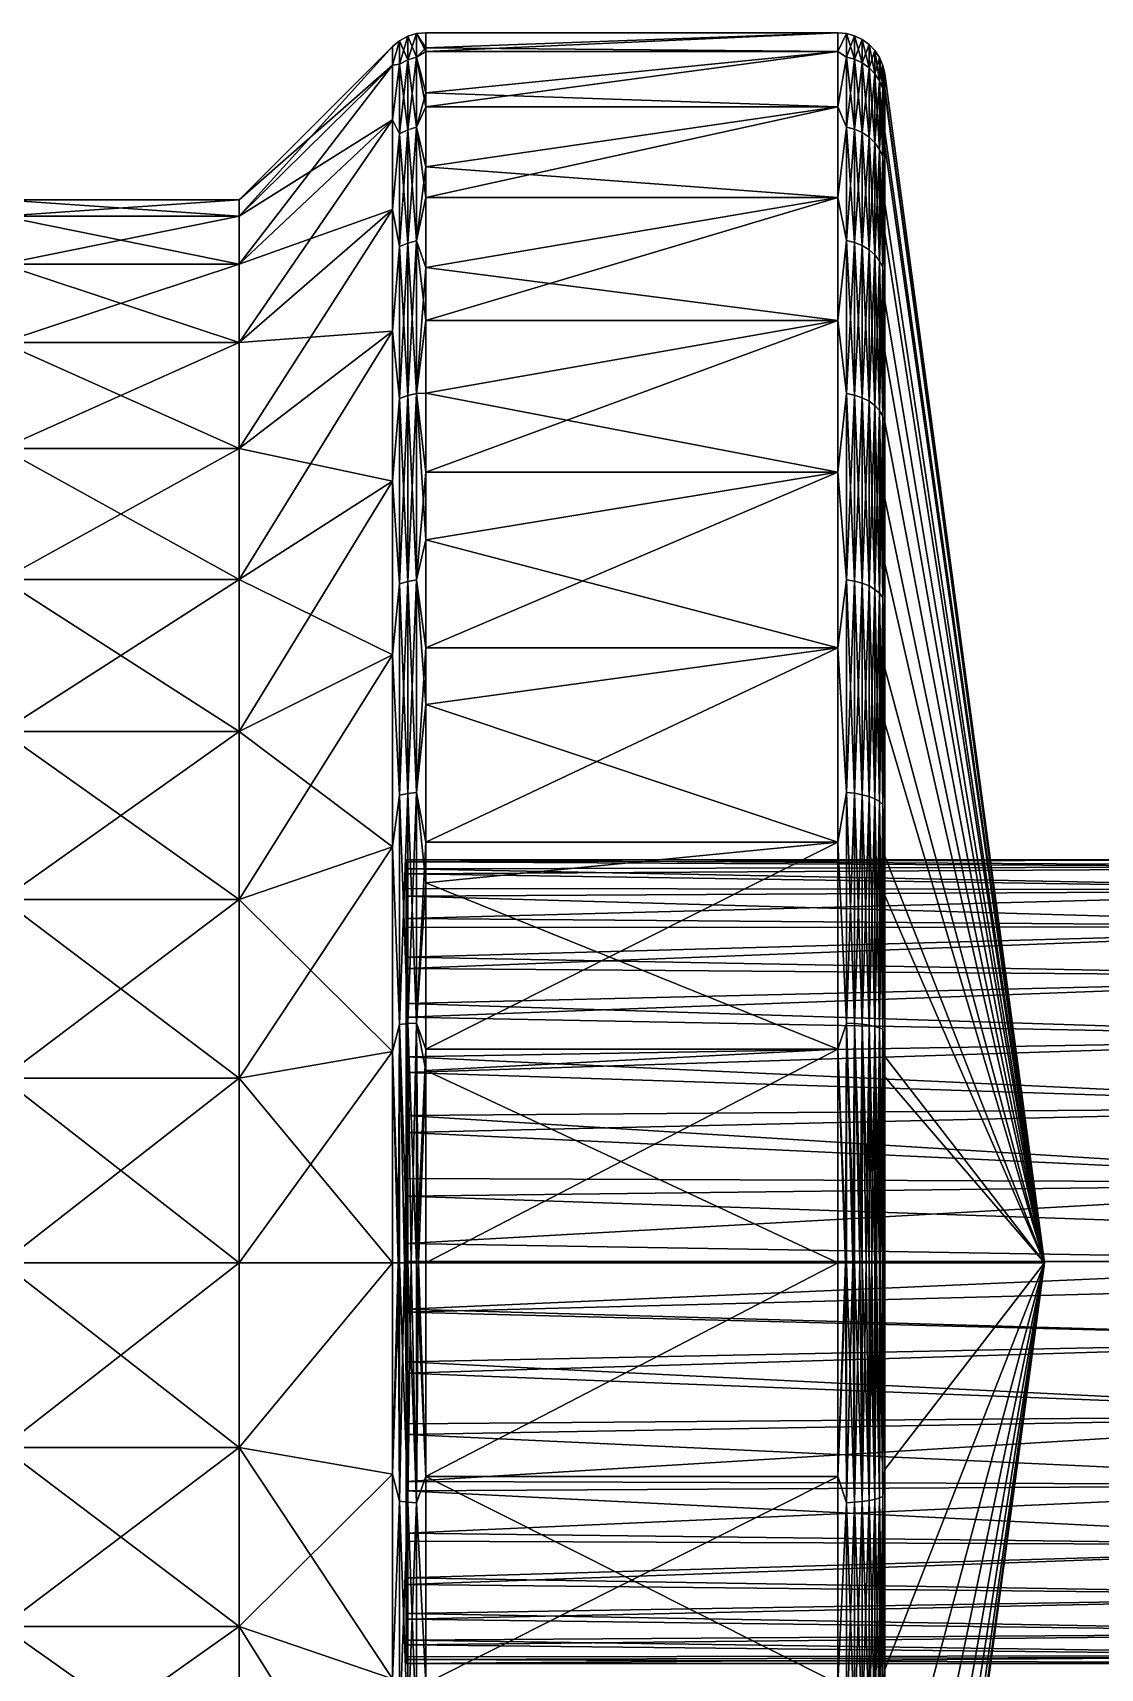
# Model space of a CAD drawing. Extents: x -0.59 to 0.59, y -0.13 to 0.13.
# Drawn here: x 0.2105 to 0.3234, y -0.0428 to 0.13 of the extents above; entities that cross this region are included whole.
import ezdxf

# ---------------------------------------------------------------- set-up
doc = ezdxf.new("R2010")
doc.units = 0
doc.layers.add('', color=153, linetype='CONTINUOUS')
doc.layers.add('Wire_0_85_Bent90_Degrees_Small_v3_ncl1_1', color=255, linetype='CONTINUOUS')

msp = doc.modelspace()

# ---------------------------------------------------------------- meshes
at = {"layer": '', "color": 153}
mesh = msp.add_polyface(dxfattribs=at)
corners = [(0.251122, 0.127408, -0.025343), (0.252098, 0.128025, -0.022574), (0.251122, 0.129904), (0.252098, 0.099586, -0.083562), (0.252098, 0.112583, -0.065), (0.251122, 0.108011, -0.072171), (0.252098, 0.12216, -0.044463), (0.251122, 0.120016, -0.049712), (0.252098, 0.13), (0.24932, 0.091328, 0.091328), (0.248562, 0.098464, 0.082621), (0.24932, 0.10739, 0.071756), (0.248562, 0.111315, 0.064268), (0.24932, 0.119326, 0.049426), (0.248562, 0.120784, 0.043962), (0.24932, 0.126676, 0.025197), (0.248562, 0.126583, 0.02232), (0.24932, 0.129157), (0.248562, 0.126583, -0.02232), (0.24932, 0.126676, -0.025197), (0.248562, 0.120784, -0.043962), (0.24932, 0.119326, -0.049426), (0.248562, 0.111315, -0.064268), (0.24932, 0.10739, -0.071756), (0.248562, 0.098464, -0.082621), (0.24932, 0.091328, -0.091328), (0.251122, 0.091856, -0.091856), (0.252098, 0.128399, 0.020336), (0.251122, 0.127408, 0.025343), (0.252098, 0.123637, 0.040172), (0.251122, 0.120016, 0.049712), (0.252098, 0.115831, 0.059019), (0.251122, 0.108011, 0.072171), (0.252098, 0.105172, 0.076412), (0.251122, 0.091856, 0.091856), (0.250184, 0.091655, -0.091655), (0.250184, 0.107775, -0.072013), (0.250184, 0.119753, -0.049603), (0.250184, 0.127129, -0.025287), (0.250184, 0.129619), (0.250184, 0.127129, 0.025287), (0.250184, 0.119753, 0.049603), (0.250184, 0.107775, 0.072013), (0.250184, 0.091655, 0.091655), (0.251122, 0.072171, -0.108011), (0.250184, 0.072013, 0.107775)]
mesh.append_faces([[corners[k] for k in face] for face in [(0, 1, 2), (3, 4, 5), (4, 6, 7), (6, 1, 0), (1, 8, 2), (9, 10, 11), (11, 12, 13), (13, 14, 15), (15, 16, 17), (17, 18, 19), (19, 20, 21), (21, 22, 23), (23, 24, 25), (26, 3, 5), (5, 4, 7), (7, 6, 0), (2, 27, 28), (28, 29, 30), (30, 31, 32), (32, 33, 34), (35, 23, 25), (23, 35, 36), (36, 21, 23), (21, 36, 37), (37, 19, 21), (19, 37, 38), (38, 17, 19), (17, 38, 39), (39, 15, 17), (15, 39, 40), (40, 13, 15), (13, 40, 41), (41, 11, 13), (11, 41, 42), (42, 9, 11), (9, 42, 43), (35, 44, 26), (26, 36, 35), (36, 26, 5), (5, 37, 36), (37, 5, 7), (7, 38, 37), (38, 7, 0), (0, 39, 38), (39, 0, 2), (2, 40, 39), (40, 2, 28), (28, 41, 40), (41, 28, 30), (30, 42, 41), (42, 30, 32), (32, 43, 42), (43, 32, 34), (34, 45, 43)]], dxfattribs={"color": 153})
mesh = msp.add_polyface(dxfattribs=at)
corners = [(0.251122, 0.129904), (0.252098, 0.13), (0.252098, 0.128399, 0.020336), (0.251122, 0.091856, 0.091856), (0.252098, 0.091924, 0.091924), (0.252098, 0.076412, 0.105172), (0.252098, 0.105172, 0.076412), (0.252098, 0.115831, 0.059019), (0.251122, 0.108011, 0.072171), (0.252098, 0.083562, -0.099586), (0.252098, 0.099586, -0.083562), (0.251122, 0.091856, -0.091856), (0.252098, 0.123637, 0.040172), (0.251122, 0.127408, 0.025343), (0.251122, 0.120016, 0.049712), (0.295654, 0.112583, 0.065), (0.295654, 0.099586, 0.083562), (0.295654, 0.12216, 0.044463), (0.295654, 0.128025, 0.022574), (0.295654, 0.13), (0.295654, 0.12216, -0.044463), (0.295654, 0.128025, -0.022574), (0.252098, 0.12216, -0.044463), (0.295654, 0.112583, -0.065), (0.252098, 0.112583, -0.065), (0.295654, 0.099586, -0.083562), (0.295654, 0.083562, -0.099586), (0.252098, 0.128025, -0.022574), (0.295654, 0.083562, 0.099586), (0.296547, 0.12992), (0.296547, 0.127423, 0.025346), (0.296547, 0.12003, 0.049718), (0.296547, 0.091867, 0.091867), (0.296547, 0.108024, 0.072179), (0.296547, 0.127423, -0.025346), (0.296547, 0.12003, -0.049718), (0.296547, 0.108024, -0.072179), (0.296547, 0.091867, -0.091867), (0.297412, 0.091698, -0.091698), (0.297412, 0.107826, -0.072047), (0.297412, 0.119809, -0.049627), (0.297412, 0.127189, -0.025299), (0.297412, 0.129681), (0.297412, 0.127189, 0.025299), (0.297412, 0.119809, 0.049627), (0.297412, 0.107826, 0.072047), (0.297412, 0.091698, 0.091698), (0.296547, 0.072179, 0.108024)]
mesh.append_faces([[corners[k] for k in face] for face in [(0, 1, 2), (3, 4, 5), (6, 4, 3), (7, 6, 8), (9, 10, 11), (2, 12, 13), (12, 7, 14), (15, 16, 6), (17, 15, 7), (18, 17, 12), (19, 18, 2), (20, 21, 22), (23, 20, 24), (25, 23, 10), (26, 25, 9), (21, 19, 27), (16, 28, 4), (9, 25, 10), (10, 23, 24), (24, 20, 22), (22, 21, 27), (27, 19, 1), (1, 19, 2), (2, 18, 12), (12, 17, 7), (7, 15, 6), (6, 16, 4), (29, 19, 21), (17, 18, 30), (15, 17, 31), (18, 19, 29), (28, 16, 32), (16, 15, 33), (32, 16, 33), (33, 15, 31), (21, 20, 34), (31, 17, 30), (20, 23, 35), (30, 18, 29), (23, 25, 36), (29, 21, 34), (25, 26, 37), (34, 20, 35), (35, 23, 36), (36, 25, 37), (38, 36, 37), (39, 35, 36), (40, 34, 35), (41, 29, 34), (42, 30, 29), (43, 31, 30), (44, 33, 31), (45, 32, 33), (46, 47, 32)]], dxfattribs={"color": 153})
mesh = msp.add_polyface(dxfattribs=at)
corners = [(0.300411, 0.116908, -0.048425), (0.300609, 0.118087, -0.04298), (0.300411, 0.124109, -0.024687), (0.300609, 0.119516, 0.038833), (0.300411, 0.124109, 0.024687), (0.300609, 0.124119, 0.019659), (0.300609, 0.123757, -0.021822), (0.300609, 0.125666), (0.300411, 0.126541), (0.300609, 0.111969, 0.057051), (0.300411, 0.116908, 0.048425), (0.296547, 0.12003, -0.049718), (0.297412, 0.107826, -0.072047), (0.297412, 0.119809, -0.049627), (0.296547, 0.127423, -0.025346), (0.297412, 0.127189, -0.025299), (0.296547, 0.12992), (0.297412, 0.129681), (0.29822, 0.11945, -0.049478), (0.29822, 0.126807, -0.025223), (0.29822, 0.129291), (0.298946, 0.118962, -0.049276), (0.298946, 0.12629, -0.025121), (0.298946, 0.128764), (0.296547, 0.127423, 0.025346), (0.297412, 0.127189, 0.025299), (0.296547, 0.12003, 0.049718), (0.297412, 0.119809, 0.049627), (0.29822, 0.126807, 0.025223), (0.29822, 0.11945, 0.049478), (0.298946, 0.12629, 0.025121), (0.298946, 0.118962, 0.049276), (0.299565, 0.118363, -0.049027), (0.299565, 0.125653, -0.024994), (0.299565, 0.128115), (0.300059, 0.117671, -0.048741), (0.300059, 0.124919, -0.024848), (0.300059, 0.127366), (0.299565, 0.125653, 0.024994), (0.299565, 0.118363, 0.049027), (0.300059, 0.124919, 0.024848), (0.300059, 0.117671, 0.048741)]
mesh.append_faces([[corners[k] for k in face] for face in [(0, 1, 2), (3, 4, 5), (1, 6, 2), (6, 7, 8), (7, 5, 8), (3, 9, 10), (2, 6, 8), (8, 5, 4), (4, 3, 10), (11, 12, 13), (14, 13, 15), (16, 15, 17), (18, 15, 13), (15, 18, 19), (19, 17, 15), (17, 19, 20), (21, 19, 18), (19, 21, 22), (22, 20, 19), (20, 22, 23), (24, 17, 25), (26, 25, 27), (20, 25, 17), (25, 20, 28), (28, 27, 25), (27, 28, 29), (23, 28, 20), (28, 23, 30), (30, 29, 28), (29, 30, 31), (32, 22, 21), (22, 32, 33), (33, 23, 22), (23, 33, 34), (35, 33, 32), (33, 35, 36), (36, 34, 33), (34, 36, 37), (0, 36, 35), (36, 0, 2), (2, 37, 36), (37, 2, 8), (34, 30, 23), (30, 34, 38), (38, 31, 30), (31, 38, 39), (37, 38, 34), (38, 37, 40), (40, 39, 38), (39, 40, 41), (8, 40, 37), (40, 8, 4), (4, 41, 40), (41, 4, 10)]], dxfattribs={"color": 153})
mesh = msp.add_polyface(dxfattribs=at)
corners = [(0.248562, 0.082621, 0.098464), (0.248562, 0.098464, 0.082621), (0.24932, 0.091328, 0.091328), (0.248562, 0.111315, 0.064268), (0.24932, 0.10739, 0.071756), (0.248562, 0.120784, 0.043962), (0.24932, 0.119326, 0.049426), (0.24932, 0.126676, 0.025197), (0.248562, 0.126583, 0.02232), (0.248562, 0.128536), (0.24932, 0.129157), (0.248562, 0.126583, -0.02232), (0.248562, 0.120784, -0.043962), (0.24932, 0.126676, -0.025197), (0.248562, 0.111315, -0.064268), (0.24932, 0.119326, -0.049426), (0.248562, 0.098464, -0.082621), (0.24932, 0.10739, -0.071756), (0.248562, 0.082621, -0.098464), (0.24932, 0.091328, -0.091328), (0.232349, 0.086044, 0.072199), (0.232349, 0.097274, 0.056161), (0.232349, 0.105548, 0.038416), (0.232349, 0.112322), (0.232349, 0.110616, -0.019505), (0.232349, 0.105548, -0.038416), (0.232349, 0.097274, -0.056161), (0.232349, 0.072199, -0.086044), (0.232349, 0.086044, -0.072199), (0.232349, 0.110616, 0.019505), (0.232349, 0.072199, 0.086044), (0.207349, 0.068985, -0.082214), (0.207349, 0.086044, -0.072199), (0.207349, 0.082214, -0.068985), (0.207349, 0.097274, -0.056161), (0.207349, 0.092944, -0.053661), (0.207349, 0.105548, -0.038416), (0.207349, 0.110616, -0.019505), (0.207349, 0.10085, -0.036706), (0.207349, 0.107322), (0.207349, 0.105692, -0.018636), (0.207349, 0.086044, 0.072199), (0.207349, 0.097274, 0.056161), (0.207349, 0.105548, 0.038416), (0.207349, 0.110616, 0.019505), (0.207349, 0.112322), (0.207349, 0.072199, -0.086044)]
mesh.append_faces([[corners[k] for k in face] for face in [(0, 1, 2), (1, 3, 4), (3, 5, 6), (7, 5, 8), (8, 9, 10), (9, 11, 10), (11, 12, 13), (12, 14, 15), (14, 16, 17), (16, 18, 19), (1, 0, 20), (3, 1, 21), (5, 3, 22), (9, 8, 23), (11, 9, 24), (12, 11, 25), (14, 12, 26), (18, 16, 27), (16, 14, 28), (8, 5, 29), (27, 16, 28), (28, 14, 26), (26, 12, 25), (25, 11, 24), (24, 9, 23), (23, 8, 29), (29, 5, 22), (22, 3, 21), (21, 1, 20), (20, 0, 30), (31, 32, 33), (33, 34, 35), (36, 37, 38), (35, 36, 38), (37, 39, 40), (38, 37, 40), (30, 41, 20), (20, 42, 21), (21, 43, 22), (22, 44, 29), (29, 45, 23), (23, 37, 24), (24, 36, 25), (25, 34, 26), (26, 32, 28), (46, 28, 32), (32, 26, 34), (34, 25, 36), (36, 24, 37), (37, 23, 45), (45, 29, 44), (44, 22, 43), (43, 21, 42), (42, 20, 41)]], dxfattribs={"color": 153})
mesh = msp.add_polyface(dxfattribs=at)
corners = [(0.300411, 0.070302, -0.105215), (0.300609, 0.080777, -0.096266), (0.300411, 0.089478, -0.089478), (0.300411, 0.048425, -0.116908), (0.300609, 0.062833, -0.10883), (0.300609, 0.04298, -0.118087), (0.300609, 0.088859, 0.088859), (0.300609, 0.073865, 0.101666), (0.300411, 0.089478, 0.089478), (0.300411, 0.070302, 0.105215), (0.300609, 0.057051, 0.111969), (0.300411, 0.048425, 0.116908), (0.300609, 0.038833, 0.119516), (0.298946, 0.049276, -0.118962), (0.29822, 0.07183, -0.107502), (0.29822, 0.049478, -0.11945), (0.298946, 0.071537, -0.107063), (0.29822, 0.091423, -0.091423), (0.298946, 0.09105, -0.09105), (0.297412, 0.072047, 0.107826), (0.29822, 0.091423, 0.091423), (0.29822, 0.07183, 0.107502), (0.297412, 0.049627, 0.119809), (0.29822, 0.049478, 0.11945), (0.298946, 0.09105, 0.09105), (0.298946, 0.071537, 0.107063), (0.298946, 0.049276, 0.118962), (0.299565, 0.049027, -0.118363), (0.299565, 0.071177, -0.106524), (0.299565, 0.090591, -0.090591), (0.300059, 0.048741, -0.117671), (0.300059, 0.070761, -0.105901), (0.300059, 0.090061, -0.090061), (0.299565, 0.090591, 0.090591), (0.299565, 0.071177, 0.106524), (0.299565, 0.049027, 0.118363), (0.300059, 0.090061, 0.090061), (0.300059, 0.070761, 0.105901), (0.300059, 0.048741, 0.117671), (0.3175, 0), (0.300609, 0.096266, -0.080777), (0.300609, 0.10883, -0.062833), (0.300609, 0.118087, -0.04298), (0.300609, 0.123757, -0.021822), (0.300609, 0.125666), (0.300609, 0.124119, 0.019659), (0.300609, 0.119516, 0.038833), (0.300609, 0.111969, 0.057051), (0.300609, 0.101666, 0.073865)]
mesh.append_faces([[corners[k] for k in face] for face in [(0, 1, 2), (3, 4, 0), (4, 3, 5), (6, 7, 8), (9, 10, 11), (4, 1, 0), (7, 10, 9), (8, 7, 9), (10, 12, 11), (13, 14, 15), (14, 13, 16), (16, 17, 14), (17, 16, 18), (19, 20, 21), (22, 21, 23), (24, 21, 20), (21, 24, 25), (25, 23, 21), (23, 25, 26), (27, 16, 13), (16, 27, 28), (28, 18, 16), (18, 28, 29), (30, 28, 27), (28, 30, 31), (31, 29, 28), (29, 31, 32), (3, 31, 30), (31, 3, 0), (0, 32, 31), (32, 0, 2), (33, 25, 24), (25, 33, 34), (34, 26, 25), (26, 34, 35), (36, 34, 33), (34, 36, 37), (37, 35, 34), (35, 37, 38), (8, 37, 36), (37, 8, 9), (9, 38, 37), (38, 9, 11), (1, 39, 40), (40, 39, 41), (41, 39, 42), (42, 39, 43), (43, 39, 44), (44, 39, 45), (45, 39, 46), (46, 39, 47), (47, 39, 48), (48, 39, 6), (6, 39, 7)]], dxfattribs={"color": 153})
mesh = msp.add_polyface(dxfattribs=at)
corners = [(0.300411, 0.105215, -0.070302), (0.300609, 0.10883, -0.062833), (0.300411, 0.116908, -0.048425), (0.300411, 0.089478, -0.089478), (0.300609, 0.096266, -0.080777), (0.300609, 0.101666, 0.073865), (0.300609, 0.088859, 0.088859), (0.300411, 0.089478, 0.089478), (0.300609, 0.111969, 0.057051), (0.300411, 0.105215, 0.070302), (0.300609, 0.080777, -0.096266), (0.300609, 0.118087, -0.04298), (0.300411, 0.116908, 0.048425), (0.296547, 0.091867, -0.091867), (0.297412, 0.072047, -0.107826), (0.297412, 0.091698, -0.091698), (0.296547, 0.108024, -0.072179), (0.297412, 0.107826, -0.072047), (0.29822, 0.091423, -0.091423), (0.29822, 0.107502, -0.07183), (0.297412, 0.119809, -0.049627), (0.29822, 0.11945, -0.049478), (0.298946, 0.09105, -0.09105), (0.298946, 0.107063, -0.071537), (0.298946, 0.118962, -0.049276), (0.296547, 0.108024, 0.072179), (0.297412, 0.119809, 0.049627), (0.297412, 0.107826, 0.072047), (0.296547, 0.091867, 0.091867), (0.297412, 0.091698, 0.091698), (0.29822, 0.11945, 0.049478), (0.29822, 0.107502, 0.07183), (0.29822, 0.091423, 0.091423), (0.298946, 0.118962, 0.049276), (0.298946, 0.107063, 0.071537), (0.298946, 0.09105, 0.09105), (0.297412, 0.072047, 0.107826), (0.299565, 0.090591, -0.090591), (0.299565, 0.106524, -0.071177), (0.299565, 0.118363, -0.049027), (0.300059, 0.090061, -0.090061), (0.300059, 0.105901, -0.070761), (0.300059, 0.117671, -0.048741), (0.299565, 0.118363, 0.049027), (0.299565, 0.106524, 0.071177), (0.299565, 0.090591, 0.090591), (0.300059, 0.117671, 0.048741), (0.300059, 0.105901, 0.070761), (0.300059, 0.090061, 0.090061)]
mesh.append_faces([[corners[k] for k in face] for face in [(0, 1, 2), (3, 4, 0), (5, 6, 7), (8, 5, 9), (10, 4, 3), (4, 1, 0), (1, 11, 2), (12, 8, 9), (9, 5, 7), (13, 14, 15), (16, 15, 17), (18, 17, 15), (17, 18, 19), (19, 20, 17), (20, 19, 21), (22, 19, 18), (19, 22, 23), (23, 21, 19), (21, 23, 24), (25, 26, 27), (28, 27, 29), (30, 27, 26), (27, 30, 31), (31, 29, 27), (29, 31, 32), (33, 31, 30), (31, 33, 34), (34, 32, 31), (32, 34, 35), (32, 36, 29), (37, 23, 22), (23, 37, 38), (38, 24, 23), (24, 38, 39), (40, 38, 37), (38, 40, 41), (41, 39, 38), (39, 41, 42), (3, 41, 40), (41, 3, 0), (0, 42, 41), (42, 0, 2), (43, 34, 33), (34, 43, 44), (44, 35, 34), (35, 44, 45), (46, 44, 43), (44, 46, 47), (47, 45, 44), (45, 47, 48), (12, 47, 46), (47, 12, 9), (9, 48, 47), (48, 9, 7)]], dxfattribs={"color": 153})
mesh = msp.add_polyface(dxfattribs=at)
corners = [(0.251122, 0.049712, -0.120016), (0.252098, 0.065, -0.112583), (0.251122, 0.072171, -0.108011), (0.252098, 0.076412, 0.105172), (0.252098, 0.059019, 0.115831), (0.251122, 0.072171, 0.108011), (0.251122, 0.049712, 0.120016), (0.24932, 0.049426, 0.119326), (0.248562, 0.064268, 0.111315), (0.24932, 0.071756, 0.10739), (0.248562, 0.082621, 0.098464), (0.24932, 0.091328, 0.091328), (0.24932, 0.091328, -0.091328), (0.248562, 0.082621, -0.098464), (0.24932, 0.071756, -0.10739), (0.248562, 0.064268, -0.111315), (0.24932, 0.049426, -0.119326), (0.252098, 0.044463, -0.12216), (0.252098, 0.083562, -0.099586), (0.251122, 0.091856, -0.091856), (0.251122, 0.091856, 0.091856), (0.252098, 0.040172, 0.123637), (0.250184, 0.049603, -0.119753), (0.250184, 0.072013, -0.107775), (0.250184, 0.091655, -0.091655), (0.250184, 0.091655, 0.091655), (0.250184, 0.072013, 0.107775), (0.250184, 0.049603, 0.119753), (0.295654, 0.065, 0.112583), (0.295654, 0.044463, 0.12216), (0.295654, 0.083562, 0.099586), (0.295654, 0.044463, -0.12216), (0.295654, 0.065, -0.112583), (0.295654, 0.083562, -0.099586), (0.252098, 0.091924, 0.091924), (0.296547, 0.049718, 0.12003), (0.296547, 0.072179, 0.108024), (0.296547, 0.091867, 0.091867), (0.296547, 0.072179, -0.108024), (0.296547, 0.049718, -0.12003), (0.296547, 0.091867, -0.091867), (0.297412, 0.049627, -0.119809), (0.297412, 0.072047, -0.107826), (0.29822, 0.049478, -0.11945), (0.29822, 0.07183, -0.107502), (0.297412, 0.091698, -0.091698), (0.29822, 0.091423, -0.091423), (0.297412, 0.091698, 0.091698), (0.297412, 0.072047, 0.107826), (0.297412, 0.049627, 0.119809), (0.29822, 0.07183, 0.107502)]
mesh.append_faces([[corners[k] for k in face] for face in [(0, 1, 2), (3, 4, 5), (5, 4, 6), (7, 8, 9), (9, 10, 11), (12, 13, 14), (14, 15, 16), (17, 1, 0), (1, 18, 2), (2, 18, 19), (20, 3, 5), (4, 21, 6), (22, 14, 16), (14, 22, 23), (23, 12, 14), (12, 23, 24), (25, 9, 11), (9, 25, 26), (26, 7, 9), (7, 26, 27), (0, 23, 22), (23, 0, 2), (2, 24, 23), (26, 20, 5), (5, 27, 26), (27, 5, 6), (28, 29, 4), (30, 28, 3), (31, 32, 17), (32, 33, 1), (17, 32, 1), (1, 33, 18), (34, 30, 3), (3, 28, 4), (4, 29, 21), (29, 28, 35), (28, 30, 36), (35, 28, 36), (36, 30, 37), (33, 32, 38), (32, 31, 39), (40, 33, 38), (38, 32, 39), (41, 38, 39), (38, 41, 42), (42, 40, 38), (43, 42, 41), (42, 43, 44), (44, 45, 42), (45, 44, 46), (36, 47, 48), (48, 35, 36), (35, 48, 49), (50, 49, 48)]], dxfattribs={"color": 153})
mesh = msp.add_polyface(dxfattribs=at)
corners = [(0.248562, 0.064268, -0.111315), (0.248562, 0.043962, -0.120784), (0.24932, 0.049426, -0.119326), (0.248562, 0.043962, 0.120784), (0.248562, 0.064268, 0.111315), (0.24932, 0.049426, 0.119326), (0.248562, 0, 0.128536), (0.248562, 0.02232, 0.126583), (0.249159, 0, 0.129045), (0.248562, 0.082621, 0.098464), (0.24932, 0.071756, 0.10739), (0.24932, 0.025197, 0.126676), (0.248562, 0.082621, -0.098464), (0.24932, 0.071756, -0.10739), (0.248562, 0.02232, -0.126583), (0.24932, 0.025197, -0.126676), (0.248562, 0, -0.128536), (0.24932, 0, -0.129157), (0.232349, 0.019505, 0.110616), (0.232349, 0.056161, 0.097274), (0.232349, 0.072199, 0.086044), (0.232349, 0.056161, -0.097274), (0.232349, 0.038416, -0.105548), (0.232349, 0.019505, -0.110616), (0.232349, 0, -0.112322), (0.232349, 0.038416, 0.105548), (0.232349, 0.072199, -0.086044), (0.232349, 0, 0.112322), (0.207349, 0.053661, 0.092944), (0.207349, 0.038416, 0.105548), (0.207349, 0.036706, 0.10085), (0.207349, 0.019505, 0.110616), (0.207349, 0.018636, 0.105692), (0.207349, 0, 0.112322), (0.207349, 0, 0.107322), (0.207349, 0, -0.112322), (0.207349, 0.019505, -0.110616), (0.207349, 0, -0.107322), (0.207349, 0.038416, -0.105548), (0.207349, 0.018636, -0.105692), (0.207349, 0.056161, -0.097274), (0.207349, 0.036706, -0.10085), (0.207349, 0.072199, -0.086044), (0.207349, 0.053661, -0.092944), (0.207349, 0.086044, -0.072199), (0.207349, 0.068985, -0.082214), (0.207349, 0.056161, 0.097274), (0.207349, 0.072199, 0.086044), (0.232349, 0.086044, -0.072199), (0.207349, 0.086044, 0.072199)]
mesh.append_faces([[corners[k] for k in face] for face in [(0, 1, 2), (3, 4, 5), (6, 7, 8), (4, 9, 10), (7, 3, 11), (12, 0, 13), (1, 14, 15), (14, 16, 17), (7, 6, 18), (4, 3, 19), (9, 4, 20), (0, 12, 21), (1, 0, 22), (14, 1, 23), (16, 14, 24), (3, 7, 25), (24, 14, 23), (23, 1, 22), (22, 0, 21), (21, 12, 26), (20, 4, 19), (19, 3, 25), (25, 7, 18), (18, 6, 27), (28, 29, 30), (30, 31, 32), (32, 33, 34), (35, 36, 37), (36, 38, 39), (38, 40, 41), (37, 36, 39), (40, 42, 43), (39, 38, 41), (42, 44, 45), (41, 40, 43), (43, 42, 45), (27, 31, 18), (18, 29, 25), (25, 46, 19), (19, 47, 20), (48, 42, 26), (26, 40, 21), (21, 38, 22), (22, 36, 23), (23, 35, 24), (35, 23, 36), (36, 22, 38), (38, 21, 40), (40, 26, 42), (49, 20, 47), (47, 19, 46), (46, 25, 29), (29, 18, 31), (31, 27, 33)]], dxfattribs={"color": 153})
mesh = msp.add_polyface(dxfattribs=at)
corners = [(0.300411, 0.024687, -0.124109), (0.300609, 0.04298, -0.118087), (0.300411, 0.048425, -0.116908), (0.300411, 0, -0.126541), (0.300609, 0.021822, -0.123757), (0.30015, 0, 0.127188), (0.299744, 0, 0.127875), (0.300059, 0.024848, 0.124919), (0.300609, 0.019659, 0.124119), (0.30044, 0, 0.126446), (0.300411, 0.024687, 0.124109), (0.299565, 0.024994, 0.125653), (0.299235, 0, 0.128489), (0.298635, 0, 0.129014), (0.298946, 0.025121, 0.12629), (0.300609, 0.038833, 0.119516), (0.300411, 0.048425, 0.116908), (0.297959, 0, 0.129437), (0.29822, 0.025223, 0.126807), (0.297412, 0.025299, 0.127189), (0.300609, 0, -0.125666), (0.29822, 0, -0.129291), (0.297412, 0.025299, -0.127189), (0.297412, 0, -0.129681), (0.29822, 0.025223, -0.126807), (0.297412, 0.049627, -0.119809), (0.29822, 0.049478, -0.11945), (0.298946, 0, -0.128764), (0.298946, 0.025121, -0.12629), (0.298946, 0.049276, -0.118962), (0.29822, 0.049478, 0.11945), (0.297412, 0.049627, 0.119809), (0.298946, 0.049276, 0.118962), (0.299565, 0, -0.128115), (0.299565, 0.024994, -0.125653), (0.299565, 0.049027, -0.118363), (0.300059, 0, -0.127366), (0.300059, 0.024848, -0.124919), (0.300059, 0.048741, -0.117671), (0.299565, 0.049027, 0.118363), (0.300059, 0.048741, 0.117671), (0.3175, 0), (0.300609, 0.062833, -0.10883), (0.300609, 0.080777, -0.096266), (0.300609, 0.073865, 0.101666), (0.300609, 0.057051, 0.111969)]
mesh.append_faces([[corners[k] for k in face] for face in [(0, 1, 2), (3, 4, 0), (5, 6, 7), (8, 9, 10), (11, 6, 12), (9, 5, 10), (12, 13, 14), (15, 8, 10), (16, 15, 10), (10, 5, 7), (13, 17, 18), (7, 6, 11), (11, 12, 14), (14, 13, 18), (18, 17, 19), (20, 4, 3), (4, 1, 0), (21, 22, 23), (22, 21, 24), (24, 25, 22), (25, 24, 26), (27, 24, 21), (24, 27, 28), (28, 26, 24), (26, 28, 29), (30, 19, 31), (19, 30, 18), (32, 18, 30), (18, 32, 14), (33, 28, 27), (28, 33, 34), (34, 29, 28), (29, 34, 35), (36, 34, 33), (34, 36, 37), (37, 35, 34), (35, 37, 38), (3, 37, 36), (37, 3, 0), (0, 38, 37), (38, 0, 2), (39, 14, 32), (14, 39, 11), (40, 11, 39), (11, 40, 7), (16, 7, 40), (7, 16, 10), (20, 41, 4), (4, 41, 1), (1, 41, 42), (42, 41, 43), (44, 41, 45), (45, 41, 15), (15, 41, 8)]], dxfattribs={"color": 153})
mesh = msp.add_polyface(dxfattribs=at)
corners = [(0.251122, 0, -0.129904), (0.252098, 0.022574, -0.128025), (0.251122, 0.025343, -0.127408), (0.252098, 0.044463, -0.12216), (0.251122, 0.049712, -0.120016), (0.252098, 0, -0.13), (0.252098, 0.020336, 0.128399), (0.251316, 0, 0.129938), (0.251122, 0.025343, 0.127408), (0.252098, 0, 0.13), (0.249159, 0, 0.129045), (0.248562, 0.02232, 0.126583), (0.24932, 0.025197, 0.126676), (0.248562, 0.043962, 0.120784), (0.24932, 0.049426, 0.119326), (0.250553, 0, 0.129755), (0.252098, 0.040172, 0.123637), (0.251122, 0.049712, 0.120016), (0.249828, 0, 0.129455), (0.250184, 0.025287, 0.127129), (0.24932, 0.049426, -0.119326), (0.248562, 0.043962, -0.120784), (0.24932, 0.025197, -0.126676), (0.248562, 0.02232, -0.126583), (0.24932, 0, -0.129157), (0.250184, 0, -0.129619), (0.250184, 0.025287, -0.127129), (0.250184, 0.049603, -0.119753), (0.250184, 0.049603, 0.119753), (0.295654, 0.022574, 0.128025), (0.295654, 0, 0.13), (0.295654, 0.044463, 0.12216), (0.295654, 0.022574, -0.128025), (0.295654, 0.044463, -0.12216), (0.295654, 0, -0.13), (0.296449, 0, 0.129936), (0.296547, 0.025346, 0.127423), (0.297959, 0, 0.129437), (0.297224, 0, 0.129747), (0.297412, 0.025299, 0.127189), (0.296547, 0.049718, 0.12003), (0.296547, 0.025346, -0.127423), (0.296547, 0, -0.12992), (0.296547, 0.049718, -0.12003), (0.297412, 0, -0.129681), (0.297412, 0.025299, -0.127189), (0.297412, 0.049627, -0.119809), (0.297412, 0.049627, 0.119809)]
mesh.append_faces([[corners[k] for k in face] for face in [(0, 1, 2), (2, 3, 4), (0, 5, 1), (6, 7, 8), (9, 7, 6), (10, 11, 12), (12, 13, 14), (7, 15, 8), (16, 8, 17), (15, 18, 19), (16, 6, 8), (18, 10, 12), (8, 15, 19), (19, 18, 12), (20, 21, 22), (22, 23, 24), (1, 3, 2), (25, 22, 24), (22, 25, 26), (26, 20, 22), (20, 26, 27), (28, 12, 14), (12, 28, 19), (0, 26, 25), (26, 0, 2), (2, 27, 26), (27, 2, 4), (17, 19, 28), (19, 17, 8), (29, 30, 6), (31, 29, 16), (32, 33, 1), (34, 32, 5), (5, 32, 1), (1, 33, 3), (16, 29, 6), (6, 30, 9), (30, 29, 35), (35, 29, 36), (37, 38, 39), (36, 31, 40), (38, 35, 36), (29, 31, 36), (39, 38, 36), (33, 32, 41), (32, 34, 42), (43, 33, 41), (41, 32, 42), (44, 41, 42), (41, 44, 45), (45, 43, 41), (43, 45, 46), (47, 36, 40), (36, 47, 39)]], dxfattribs={"color": 153})
mesh = msp.add_polyface(dxfattribs=at)
corners = [(0.300411, -0.048425, -0.116908), (0.300609, -0.04298, -0.118087), (0.300411, -0.024687, -0.124109), (0.300609, 0, 0.125666), (0.300609, -0.021822, 0.123757), (0.30044, 0, 0.126446), (0.300411, -0.024687, 0.124109), (0.297412, -0.025299, 0.127189), (0.297959, 0, 0.129437), (0.29822, -0.025223, 0.126807), (0.298635, 0, 0.129014), (0.300609, -0.021822, -0.123757), (0.300411, 0, -0.126541), (0.30044, 0, 0.126446), (0.300609, 0.019659, 0.124119), (0.299235, 0, 0.128489), (0.298946, -0.025121, 0.12629), (0.299744, 0, 0.127875), (0.299565, -0.024994, 0.125653), (0.30015, 0, 0.127188), (0.300059, -0.024848, 0.124919), (0.300609, -0.04298, 0.118087), (0.300411, -0.048425, 0.116908), (0.300609, 0, -0.125666), (0.297412, -0.049627, 0.119809), (0.29822, -0.049478, 0.11945), (0.298946, -0.049276, 0.118962), (0.297412, -0.025299, -0.127189), (0.29822, -0.049478, -0.11945), (0.29822, -0.025223, -0.126807), (0.297412, 0, -0.129681), (0.29822, 0, -0.129291), (0.298946, -0.049276, -0.118962), (0.298946, -0.025121, -0.12629), (0.298946, 0, -0.128764), (0.299565, -0.049027, 0.118363), (0.300059, -0.048741, 0.117671), (0.299565, -0.049027, -0.118363), (0.299565, -0.024994, -0.125653), (0.299565, 0, -0.128115), (0.300059, -0.048741, -0.117671), (0.300059, -0.024848, -0.124919), (0.300059, 0, -0.127366), (0.300609, -0.062833, -0.10883), (0.3175, 0), (0.300609, -0.062833, 0.10883)]
mesh.append_faces([[corners[k] for k in face] for face in [(0, 1, 2), (3, 4, 5), (5, 4, 6), (7, 8, 9), (8, 10, 9), (2, 11, 12), (3, 13, 14), (10, 15, 16), (15, 17, 18), (17, 19, 20), (9, 10, 16), (6, 21, 22), (16, 15, 18), (19, 5, 6), (18, 17, 20), (4, 21, 6), (20, 19, 6), (1, 11, 2), (11, 23, 12), (24, 9, 25), (16, 25, 9), (25, 16, 26), (27, 28, 29), (29, 30, 27), (30, 29, 31), (32, 29, 28), (29, 32, 33), (33, 31, 29), (31, 33, 34), (18, 26, 16), (26, 18, 35), (20, 35, 18), (35, 20, 36), (6, 36, 20), (36, 6, 22), (37, 33, 32), (33, 37, 38), (38, 34, 33), (34, 38, 39), (40, 38, 37), (38, 40, 41), (41, 39, 38), (39, 41, 42), (0, 41, 40), (41, 0, 2), (2, 42, 41), (42, 2, 12), (43, 44, 1), (1, 44, 11), (11, 44, 23), (14, 44, 3), (3, 44, 4), (4, 44, 21), (21, 44, 45)]], dxfattribs={"color": 153})
mesh = msp.add_polyface(dxfattribs=at)
corners = [(0.248562, 0, 0.128536), (0.249159, 0, 0.129045), (0.248562, -0.02232, 0.126583), (0.248562, -0.064268, 0.111315), (0.248562, -0.043962, 0.120784), (0.24932, -0.049426, 0.119326), (0.248562, 0, -0.128536), (0.248562, -0.02232, -0.126583), (0.24932, 0, -0.129157), (0.248562, -0.043962, -0.120784), (0.24932, -0.025197, -0.126676), (0.248562, -0.064268, -0.111315), (0.24932, -0.049426, -0.119326), (0.248562, -0.082621, -0.098464), (0.24932, -0.071756, -0.10739), (0.248562, -0.082621, 0.098464), (0.24932, -0.071756, 0.10739), (0.24932, -0.025197, 0.126676), (0.232349, -0.019505, -0.110616), (0.232349, -0.038416, -0.105548), (0.232349, -0.056161, -0.097274), (0.232349, -0.072199, -0.086044), (0.232349, 0, -0.112322), (0.232349, 0, 0.112322), (0.232349, -0.019505, 0.110616), (0.232349, -0.038416, 0.105548), (0.232349, -0.072199, 0.086044), (0.232349, -0.056161, 0.097274), (0.207349, -0.036706, 0.10085), (0.207349, -0.056161, 0.097274), (0.207349, -0.053661, 0.092944), (0.207349, -0.072199, 0.086044), (0.207349, -0.068985, 0.082214), (0.207349, -0.086044, 0.072199), (0.207349, -0.082214, 0.068985), (0.207349, -0.072199, -0.086044), (0.207349, -0.056161, -0.097274), (0.207349, -0.068985, -0.082214), (0.207349, -0.038416, -0.105548), (0.207349, -0.053661, -0.092944), (0.207349, -0.082214, -0.068985), (0.207349, -0.019505, -0.110616), (0.207349, -0.036706, -0.10085), (0.207349, 0, -0.112322), (0.207349, -0.018636, -0.105692), (0.207349, 0, -0.107322), (0.232349, -0.086044, 0.072199), (0.207349, -0.038416, 0.105548), (0.207349, -0.019505, 0.110616), (0.207349, 0, 0.112322), (0.207349, -0.086044, -0.072199)]
mesh.append_faces([[corners[k] for k in face] for face in [(0, 1, 2), (3, 4, 5), (6, 7, 8), (7, 9, 10), (9, 11, 12), (11, 13, 14), (15, 3, 16), (4, 2, 17), (7, 6, 18), (9, 7, 19), (11, 9, 20), (13, 11, 21), (21, 11, 20), (20, 9, 19), (19, 7, 18), (18, 6, 22), (23, 0, 24), (24, 0, 2), (3, 25, 4), (26, 27, 15), (27, 25, 3), (15, 27, 3), (25, 24, 4), (4, 24, 2), (28, 29, 30), (30, 31, 32), (32, 33, 34), (35, 36, 37), (36, 38, 39), (40, 35, 37), (38, 41, 42), (37, 36, 39), (41, 43, 44), (39, 38, 42), (42, 41, 44), (44, 43, 45), (46, 31, 26), (26, 29, 27), (27, 47, 25), (25, 48, 24), (24, 49, 23), (22, 41, 18), (18, 38, 19), (19, 36, 20), (20, 35, 21), (50, 21, 35), (35, 20, 36), (36, 19, 38), (38, 18, 41), (41, 22, 43), (49, 24, 48), (48, 25, 47), (47, 27, 29), (29, 26, 31)]], dxfattribs={"color": 153})
mesh = msp.add_polyface(dxfattribs=at)
corners = [(0.251122, -0.025343, -0.127408), (0.252098, -0.022574, -0.128025), (0.251122, 0, -0.129904), (0.252098, 0, 0.13), (0.252098, -0.022574, 0.128025), (0.251316, 0, 0.129938), (0.251122, -0.025343, 0.127408), (0.250553, 0, 0.129755), (0.249828, 0, 0.129455), (0.250184, -0.025287, 0.127129), (0.248562, -0.02232, 0.126583), (0.249159, 0, 0.129045), (0.24932, -0.025197, 0.126676), (0.252098, -0.044463, -0.12216), (0.252098, 0, -0.13), (0.24932, 0, -0.129157), (0.248562, -0.02232, -0.126583), (0.24932, -0.025197, -0.126676), (0.248562, -0.043962, -0.120784), (0.24932, -0.049426, -0.119326), (0.24932, -0.049426, 0.119326), (0.248562, -0.043962, 0.120784), (0.252098, -0.044463, 0.12216), (0.251122, -0.049712, 0.120016), (0.251122, -0.049712, -0.120016), (0.250184, -0.049603, 0.119753), (0.250184, -0.049603, -0.119753), (0.250184, -0.025287, -0.127129), (0.250184, 0, -0.129619), (0.295654, -0.022574, -0.128025), (0.295654, 0, -0.13), (0.295654, -0.044463, -0.12216), (0.295654, 0, 0.13), (0.295654, -0.022574, 0.128025), (0.295654, -0.044463, 0.12216), (0.297224, 0, 0.129747), (0.297959, 0, 0.129437), (0.297412, -0.025299, 0.127189), (0.296449, 0, 0.129936), (0.296547, -0.025346, 0.127423), (0.296547, 0, -0.12992), (0.296547, -0.025346, -0.127423), (0.296547, -0.049718, -0.12003), (0.296547, -0.049718, 0.12003), (0.297412, -0.049627, 0.119809), (0.29822, -0.025223, 0.126807), (0.297412, -0.049627, -0.119809), (0.297412, -0.025299, -0.127189), (0.297412, 0, -0.129681), (0.29822, -0.049478, -0.11945)]
mesh.append_faces([[corners[k] for k in face] for face in [(0, 1, 2), (3, 4, 5), (5, 4, 6), (7, 5, 6), (8, 7, 9), (10, 11, 12), (13, 1, 0), (1, 14, 2), (15, 16, 17), (17, 18, 19), (12, 8, 9), (11, 8, 12), (20, 21, 12), (6, 22, 23), (4, 22, 6), (9, 7, 6), (24, 13, 0), (9, 20, 12), (20, 9, 25), (26, 17, 19), (17, 26, 27), (27, 15, 17), (15, 27, 28), (6, 25, 9), (24, 27, 26), (27, 24, 0), (0, 28, 27), (28, 0, 2), (29, 30, 1), (31, 29, 13), (13, 29, 1), (1, 30, 14), (3, 32, 4), (4, 32, 33), (22, 4, 34), (34, 4, 33), (35, 36, 37), (32, 38, 33), (33, 38, 39), (30, 29, 40), (29, 31, 41), (40, 29, 41), (41, 31, 42), (39, 35, 37), (34, 33, 39), (38, 35, 39), (43, 34, 39), (37, 43, 39), (43, 37, 44), (45, 44, 37), (41, 46, 47), (47, 40, 41), (40, 47, 48), (49, 47, 46)]], dxfattribs={"color": 153})
mesh = msp.add_polyface(dxfattribs=at)
corners = [(0.300411, -0.089478, -0.089478), (0.300609, -0.080777, -0.096266), (0.300411, -0.070302, -0.105215), (0.300609, -0.04298, 0.118087), (0.300609, -0.062833, 0.10883), (0.300411, -0.048425, 0.116908), (0.300411, -0.070302, 0.105215), (0.300609, -0.080777, 0.096266), (0.300411, -0.089478, 0.089478), (0.300609, -0.062833, -0.10883), (0.300411, -0.048425, -0.116908), (0.300609, -0.04298, -0.118087), (0.298946, -0.049276, 0.118962), (0.29822, -0.07183, 0.107502), (0.29822, -0.049478, 0.11945), (0.298946, -0.071537, 0.107063), (0.29822, -0.091423, 0.091423), (0.298946, -0.09105, 0.09105), (0.297412, -0.072047, -0.107826), (0.29822, -0.091423, -0.091423), (0.29822, -0.07183, -0.107502), (0.297412, -0.049627, -0.119809), (0.29822, -0.049478, -0.11945), (0.298946, -0.09105, -0.09105), (0.298946, -0.071537, -0.107063), (0.298946, -0.049276, -0.118962), (0.299565, -0.049027, 0.118363), (0.299565, -0.071177, 0.106524), (0.299565, -0.090591, 0.090591), (0.300059, -0.048741, 0.117671), (0.300059, -0.070761, 0.105901), (0.300059, -0.090061, 0.090061), (0.299565, -0.090591, -0.090591), (0.299565, -0.071177, -0.106524), (0.299565, -0.049027, -0.118363), (0.300059, -0.090061, -0.090061), (0.300059, -0.070761, -0.105901), (0.300059, -0.048741, -0.117671), (0.300609, -0.125666), (0.3175, 0), (0.300609, -0.123757, -0.021822), (0.300609, -0.118087, -0.04298), (0.300609, -0.10883, -0.062833), (0.300609, -0.096266, -0.080777), (0.300609, -0.096266, 0.080777), (0.300609, -0.10883, 0.062833), (0.300609, -0.118087, 0.04298), (0.300609, -0.123757, 0.021822)]
mesh.append_faces([[corners[k] for k in face] for face in [(0, 1, 2), (3, 4, 5), (6, 7, 8), (4, 7, 6), (5, 4, 6), (2, 9, 10), (1, 9, 2), (9, 11, 10), (12, 13, 14), (13, 12, 15), (15, 16, 13), (16, 15, 17), (18, 19, 20), (21, 20, 22), (23, 20, 19), (20, 23, 24), (24, 22, 20), (22, 24, 25), (26, 15, 12), (15, 26, 27), (27, 17, 15), (17, 27, 28), (29, 27, 26), (27, 29, 30), (30, 28, 27), (28, 30, 31), (5, 30, 29), (30, 5, 6), (6, 31, 30), (31, 6, 8), (32, 24, 23), (24, 32, 33), (33, 25, 24), (25, 33, 34), (35, 33, 32), (33, 35, 36), (36, 34, 33), (34, 36, 37), (0, 36, 35), (36, 0, 2), (2, 37, 36), (37, 2, 10), (38, 39, 40), (40, 39, 41), (41, 39, 42), (42, 39, 43), (43, 39, 1), (1, 39, 9), (4, 39, 7), (7, 39, 44), (44, 39, 45), (45, 39, 46), (46, 39, 47), (47, 39, 38)]], dxfattribs={"color": 153})
mesh = msp.add_polyface(dxfattribs=at)
corners = [(0.251122, -0.049712, 0.120016), (0.252098, -0.065, 0.112583), (0.251122, -0.072171, 0.108011), (0.252098, -0.044463, 0.12216), (0.252098, -0.083562, -0.099586), (0.252098, -0.065, -0.112583), (0.251122, -0.072171, -0.108011), (0.252098, -0.044463, -0.12216), (0.251122, -0.049712, -0.120016), (0.24932, -0.049426, -0.119326), (0.248562, -0.064268, -0.111315), (0.24932, -0.071756, -0.10739), (0.248562, -0.082621, -0.098464), (0.24932, -0.091328, -0.091328), (0.24932, -0.091328, 0.091328), (0.248562, -0.082621, 0.098464), (0.24932, -0.071756, 0.10739), (0.248562, -0.064268, 0.111315), (0.24932, -0.049426, 0.119326), (0.252098, -0.083562, 0.099586), (0.251122, -0.091856, 0.091856), (0.251122, -0.091856, -0.091856), (0.250184, -0.049603, 0.119753), (0.250184, -0.072013, 0.107775), (0.250184, -0.091655, -0.091655), (0.250184, -0.072013, -0.107775), (0.250184, -0.049603, -0.119753), (0.251122, -0.025343, 0.127408), (0.250184, -0.091655, 0.091655), (0.295654, -0.065, -0.112583), (0.295654, -0.044463, -0.12216), (0.295654, -0.083562, -0.099586), (0.295654, -0.083562, 0.099586), (0.295654, -0.065, 0.112583), (0.295654, -0.044463, 0.12216), (0.296547, -0.049718, -0.12003), (0.296547, -0.072179, -0.108024), (0.296547, -0.091867, -0.091867), (0.296547, -0.072179, 0.108024), (0.296547, -0.049718, 0.12003), (0.296547, -0.091867, 0.091867), (0.297412, -0.049627, 0.119809), (0.297412, -0.072047, 0.107826), (0.29822, -0.049478, 0.11945), (0.29822, -0.07183, 0.107502), (0.297412, -0.091698, 0.091698), (0.29822, -0.091423, 0.091423), (0.297412, -0.091698, -0.091698), (0.297412, -0.072047, -0.107826), (0.297412, -0.049627, -0.119809), (0.296547, -0.025346, -0.127423), (0.29822, -0.07183, -0.107502)]
mesh.append_faces([[corners[k] for k in face] for face in [(0, 1, 2), (3, 1, 0), (4, 5, 6), (5, 7, 8), (9, 10, 11), (11, 12, 13), (14, 15, 16), (16, 17, 18), (1, 19, 2), (2, 19, 20), (21, 4, 6), (6, 5, 8), (22, 16, 18), (16, 22, 23), (23, 14, 16), (24, 11, 13), (11, 24, 25), (25, 9, 11), (9, 25, 26), (22, 27, 0), (0, 23, 22), (23, 0, 2), (2, 28, 23), (25, 21, 6), (6, 26, 25), (26, 6, 8), (29, 30, 5), (31, 29, 4), (4, 29, 5), (5, 30, 7), (32, 1, 33), (19, 1, 32), (1, 3, 33), (33, 3, 34), (30, 29, 35), (29, 31, 36), (35, 29, 36), (36, 31, 37), (32, 33, 38), (33, 34, 39), (40, 32, 38), (38, 33, 39), (41, 38, 39), (38, 41, 42), (42, 40, 38), (43, 42, 41), (42, 43, 44), (44, 45, 42), (45, 44, 46), (36, 47, 48), (48, 35, 36), (35, 48, 49), (49, 50, 35), (51, 49, 48)]], dxfattribs={"color": 153})
at = {"layer": 'Wire_0_85_Bent90_Degrees_Small_v3_ncl1_1', "color": 255}
mesh = msp.add_polyface(dxfattribs=at)
corners = [(0.25, -0.041645, -0.007675), (0.25, -0.042346, -0.00077), (0.364376, -0.041494, -0.008577), (0.25, -0.039874, -0.014373), (0.25, -0.03707, -0.02071), (0.364306, -0.039084, -0.016574), (0.25, -0.033286, -0.026476), (0.364244, -0.035202, -0.02394), (0.25, -0.028581, -0.03151), (0.364191, -0.029932, -0.030355), (0.25, -0.010455, -0.041295), (0.25, -0.017004, -0.039), (0.364118, -0.016109, -0.039512), (0.25, -0.023091, -0.035717), (0.25, 0.042582, 0.00235), (0.25, 0.042386, -0.004569), (0.364448, 0.042639, -0.000278), (0.25, 0.0411, -0.011387), (0.364376, 0.041785, -0.008586), (0.25, 0.038762, -0.017917), (0.364306, 0.039383, -0.016587), (0.25, 0.035425, -0.023957), (0.364243, 0.035506, -0.023954), (0.25, 0.031118, -0.029348), (0.25, 0.025968, -0.03393), (0.25, 0.020121, -0.037641), (0.364148, 0.023774, -0.035602), (0.25, 0.013761, -0.040389), (0.364117, 0.016408, -0.039516), (0.25, 0.007054, -0.042097), (0.364094, 0.008434, -0.041966), (0.25, -0.005199, -0.042332), (0.364095, -0.008139, -0.041965), (0.364149, -0.023471, -0.035594), (0.36419, 0.030238, -0.030367), (0.25, 0.000147, -0.042686), (0.25, 0.041642, 0.009202), (0.25, 0.039554, 0.015775), (0.25, 0.0364, 0.021948), (0.25, 0.032311, 0.027543), (0.25, 0.027396, 0.032428), (0.25, 0.021772, 0.036452), (0.25, 0.015575, 0.039461), (0.25, 0.00893, 0.041391), (0.25, 0.00206, 0.042228), (0.25, -0.004877, 0.041978), (0.25, -0.01167, 0.040641), (0.25, -0.018133, 0.038219), (0.25, -0.0241, 0.034727), (0.25, -0.029416, 0.030303), (0.25, -0.033986, 0.025072), (0.25, -0.037668, 0.019208), (0.25, -0.040357, 0.01284), (0.25, -0.04193, 0.006122)]
mesh.append_faces([[corners[k] for k in face] for face in [(0, 1, 2), (3, 0, 2), (4, 3, 5), (6, 4, 7), (8, 6, 9), (10, 11, 12), (11, 13, 12), (14, 15, 16), (15, 17, 18), (17, 19, 20), (19, 21, 22), (21, 23, 22), (24, 25, 26), (25, 27, 28), (27, 29, 30), (31, 10, 32), (13, 8, 33), (23, 24, 34), (35, 29, 27), (35, 27, 25), (35, 25, 24), (35, 24, 23), (35, 23, 21), (35, 21, 19), (35, 19, 17), (35, 17, 15), (35, 15, 14), (35, 14, 36), (35, 36, 37), (35, 37, 38), (35, 38, 39), (35, 39, 40), (35, 40, 41), (35, 41, 42), (35, 42, 43), (35, 43, 44), (35, 44, 45), (35, 45, 46), (35, 46, 47), (35, 47, 48), (35, 48, 49), (35, 49, 50), (35, 50, 51), (35, 51, 52), (35, 52, 53), (35, 53, 1), (35, 1, 0), (35, 0, 3), (35, 3, 4), (35, 4, 6), (35, 6, 8), (35, 8, 13), (35, 13, 11), (35, 11, 10), (35, 10, 31)]], dxfattribs={"color": 255})
mesh = msp.add_polyface(dxfattribs=at)
corners = [(0.36471, -0.029875, 0.029743), (0.25, -0.0241, 0.034727), (0.364756, -0.023458, 0.035067), (0.25, -0.029416, 0.030303), (0.25, -0.033986, 0.025072), (0.25, -0.037668, 0.019208), (0.364654, -0.035176, 0.023285), (0.25, -0.040357, 0.01284), (0.364591, -0.03915, 0.015955), (0.25, -0.04193, 0.006122), (0.364522, -0.04159, 0.00801), (0.364376, -0.041494, -0.008577), (0.25, -0.042346, -0.00077), (0.364449, -0.042355, -0.000274), (0.25, 0.000147, -0.042686), (0.25, -0.005199, -0.042332), (0.453643, 0.000147, -0.042842), (0.25, -0.018133, 0.038219), (0.25, -0.01167, 0.040641), (0.364789, -0.016134, 0.039001), (0.25, -0.004877, 0.041978), (0.36481, -0.008154, 0.041373), (0.25, 0.00206, 0.042228), (0.364817, 0.000156, 0.042167), (0.25, 0.00893, 0.041391), (0.36481, 0.008466, 0.041382), (0.25, 0.015575, 0.039461), (0.36479, 0.016441, 0.039016), (0.25, 0.021772, 0.036452), (0.25, 0.027396, 0.032428), (0.364756, 0.023759, 0.035085), (0.25, 0.032311, 0.027543), (0.36471, 0.030169, 0.029759), (0.25, 0.0364, 0.021948), (0.364654, 0.035462, 0.023298), (0.25, 0.039554, 0.015775), (0.364591, 0.039431, 0.015961), (0.25, 0.041642, 0.009202), (0.364521, 0.04187, 0.00801), (0.364243, 0.035506, -0.023954), (0.25, 0.031118, -0.029348), (0.36419, 0.030238, -0.030367), (0.25, 0.007054, -0.042097), (0.453643, 0.000147, -0.042842), (0.364094, 0.008434, -0.041966), (0.25, -0.023091, -0.035717), (0.364149, -0.023471, -0.035594), (0.364118, -0.016109, -0.039512), (0.25, -0.010455, -0.041295), (0.364095, -0.008139, -0.041965), (0.25, -0.028581, -0.03151), (0.364191, -0.029932, -0.030355), (0.25, -0.033286, -0.026476), (0.364244, -0.035202, -0.02394), (0.25, -0.03707, -0.02071), (0.364306, -0.039084, -0.016574), (0.25, -0.039874, -0.014373), (0.25, 0.042582, 0.00235), (0.364448, 0.042639, -0.000278), (0.25, 0.042386, -0.004569), (0.364376, 0.041785, -0.008586), (0.25, 0.0411, -0.011387), (0.364306, 0.039383, -0.016587), (0.25, 0.038762, -0.017917), (0.25, 0.025968, -0.03393), (0.364148, 0.023774, -0.035602), (0.25, 0.020121, -0.037641), (0.364117, 0.016408, -0.039516), (0.25, 0.013761, -0.040389), (0.42454, 0.008434, -0.041818), (0.424488, -0.023471, -0.035445), (0.424525, -0.016109, -0.039365)]
mesh.append_faces([[corners[k] for k in face] for face in [(0, 1, 2), (3, 1, 0), (4, 3, 0), (5, 4, 6), (7, 5, 8), (9, 7, 10), (11, 12, 13), (14, 15, 16), (17, 18, 19), (18, 20, 21), (20, 22, 23), (22, 24, 25), (24, 26, 25), (25, 26, 27), (28, 29, 30), (29, 31, 32), (31, 33, 34), (33, 35, 36), (35, 37, 36), (36, 37, 38), (39, 40, 41), (42, 43, 44), (42, 14, 43), (45, 46, 47), (48, 47, 49), (46, 50, 51), (51, 52, 53), (53, 54, 55), (55, 56, 11), (12, 9, 13), (13, 9, 10), (10, 7, 8), (8, 5, 6), (6, 4, 0), (1, 17, 2), (2, 17, 19), (19, 18, 21), (21, 20, 23), (23, 22, 25), (26, 28, 27), (27, 28, 30), (30, 29, 32), (32, 31, 34), (34, 33, 36), (37, 57, 38), (38, 57, 58), (58, 59, 60), (60, 61, 62), (62, 63, 39), (41, 64, 65), (65, 66, 67), (67, 68, 44), (15, 49, 16), (69, 67, 44), (70, 47, 46), (71, 49, 47)]], dxfattribs={"color": 255})

doc.saveas('drawing.dxf')
